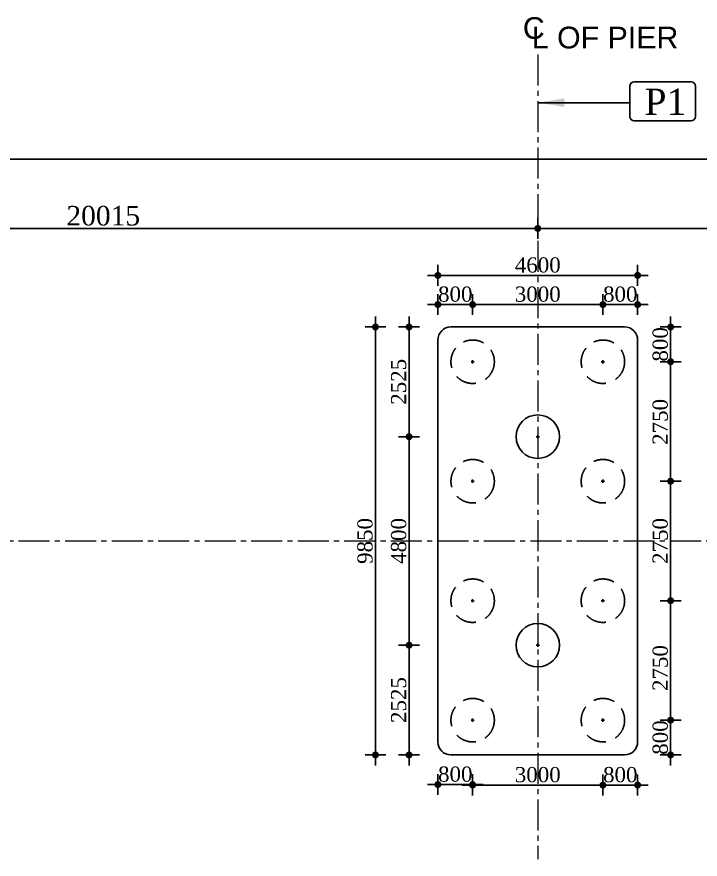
# Model space of a CAD drawing. Header units: millimetres. Extents: x 645430 to 1329725, y -477752 to 44877.
# Drawn here: x 1031655 to 1047392, y -284410 to -265023 of the extents above; entities that cross this region are included whole.
import ezdxf

# ---------------------------------------------------------------- set-up
doc = ezdxf.new("R2010")
doc.units = ezdxf.units.MM
doc.header["$LTSCALE"] = 250
doc.header["$PDMODE"] = 2
for name, pattern in [('ACAD_ISO10W100', [18, 12, -3, 0, -3]), ('CENTER2', [28.575, 19.05, -3.175, 3.175, -3.175]), ('HIDDEN', [9.525, 6.35, -3.175])]:
    doc.linetypes.add(name, pattern=pattern)
for name, color, linetype in [('Center Line', 34, 'Continuous'), ('dim', 4, 'Continuous'), ('Dimision', 4, 'Continuous'), ('Pile', 11, 'Continuous'), ('Pire Line', 11, 'Continuous'), ('Text', 7, 'Continuous'), ('TXT', 7, 'Continuous')]:
    doc.layers.add(name, color=color, linetype=linetype)
doc.layers.add('centerline', color=105, linetype='ACAD_ISO10W100', lineweight=15)
doc.layers.add('Dimention', color=7, linetype='Continuous', lineweight=25)
doc.styles.add('ROMANS', font='arial.ttf', dxfattribs={"height": 200})
doc.styles.get("Standard").update_dxf_attribs({"font": 'times.ttf'})
doc.styles.add('TNR', font='times.ttf')
doc.dimstyles.new('ISO-125', dxfattribs={"dimtxt": 125, "dimasz": 1.2, "dimexe": 75, "dimexo": 75, "dimgap": 60, "dimtad": 1, "dimdec": 0, "dimtxsty": 'Standard', "dimblk": 'D_TIC', "dimcen": 52.5, "dimclrd": 256, "dimclre": 256, "dimclrt": 256, "dimadec": 0, "dimazin": 0, "dimtfac": 1, "dimtdec": 0, "dimtix": 1, "dimtmove": 0, "dimatfit": 3, "dimldrblk": 'DOT', "dimfxl": 75, "dimfxlon": 1, "dimlwd": -1, "dimarcsym": 0})
doc.dimstyles.get("Standard").update_dxf_attribs({"dimtxt": 0.5, "dimasz": 0.18, "dimexe": 0.18, "dimexo": 0.0625, "dimgap": 0.09, "dimtad": 0, "dimtih": 1, "dimtoh": 1, "dimdec": 4, "dimzin": 0, "dimdsep": 46, "dimtxsty": 'Standard', "dimcen": 0.09, "dimadec": 0, "dimazin": 0, "dimtfac": 1, "dimtdec": 4, "dimtofl": 0, "dimtmove": 0, "dimatfit": 3, "dimfxl": 1, "dimtolj": 1, "dimtzin": 0, "dimarcsym": 0})

# ---------------------------------------------------------------- blocks, each defined once
blk = doc.blocks.new('D_TIC')
at = {"layer": 'Dimision', "ltscale": 5}
for p, q in [((0, 60), (0, -60)), ((-60, 0), (60, 0))]:
    blk.add_line(p, q, dxfattribs=at)
at = {"layer": 'Dimision', "ltscale": 5, "const_width": 20}
blk.add_lwpolyline([(-10, 0, 1), (10, 0, 1)], format="xyb", close=True, dxfattribs=at)
blk = doc.blocks.new('*D278')
at = {"layer": 'Defpoints', "color": 0, "ltscale": 10, "transparency": 16777216}
for p in [(1023637, -268295), (1023637, -268851, 0), (1093697, -271721, 0)]:
    blk.add_point(p, dxfattribs=at)
at = {"layer": 'dim', "lineweight": -2, "ltscale": 10, "transparency": 16777216}
for p, q in [((1023637, -268370), (1023637, -268220)), ((1093697, -268370), (1093697, -268220))]:
    blk.add_line(p, q, dxfattribs=at)
at = {"layer": 'dim', "ltscale": 10, "transparency": 16777216}
blk.add_line((1093693, -268295), (1023641, -268295), dxfattribs=at)
at = {"layer": 'dim', "ltscale": 10, "transparency": 16777216, "xscale": 4, "yscale": 4, "zscale": 4, "rotation": 180}
blk.add_blockref('D_TIC', (1023637, -268295), dxfattribs=at)
at = {"layer": 'dim', "ltscale": 10, "transparency": 16777216, "xscale": 4, "yscale": 4, "zscale": 4}
blk.add_blockref('D_TIC', (1093697, -268295), dxfattribs=at)
at = {"layer": 'dim', "ltscale": 10, "transparency": 16777216, "insert": (1058667, -268005), "char_height": 450, "attachment_point": 5}
blk.add_mtext('70060', dxfattribs=at)
blk = doc.blocks.new('_Dot')
at = {"color": 0, "linetype": 'ByBlock', "lineweight": -2}
blk.add_line((-0.5, 0), (-1, 0), dxfattribs=at)
at = {"color": 0, "linetype": 'ByBlock', "const_width": 0.5}
blk.add_lwpolyline([(-0.25, 0, 1), (0.25, 0, 1)], format="xyb", close=True, dxfattribs=at)
blk = doc.blocks.new('*D279')
at = {"layer": 'Defpoints', "color": 0, "ltscale": 10, "transparency": 16777216}
for p in [(1073682, -268719, 0), (1043652, -270005, 0), (1073682, -269892)]:
    blk.add_point(p, dxfattribs=at)
at = {"layer": 'dim', "lineweight": -2, "ltscale": 10, "transparency": 16777216}
for p, q in [((1043652, -269930), (1043652, -269817)), ((1073682, -269817), (1073682, -269967))]:
    blk.add_line(p, q, dxfattribs=at)
at = {"layer": 'dim', "ltscale": 10, "transparency": 16777216}
blk.add_line((1043656, -269892), (1073678, -269892), dxfattribs=at)
at = {"layer": 'dim', "ltscale": 10, "transparency": 16777216, "xscale": 4, "yscale": 4, "zscale": 4, "rotation": 180}
blk.add_blockref('D_TIC', (1043652, -269892), dxfattribs=at)
at = {"layer": 'dim', "ltscale": 10, "transparency": 16777216, "xscale": 4, "yscale": 4, "zscale": 4}
blk.add_blockref('D_TIC', (1073682, -269892), dxfattribs=at)
at = {"layer": 'dim', "ltscale": 10, "transparency": 16777216, "insert": (1058667, -269603), "char_height": 450, "attachment_point": 5}
blk.add_mtext('30030', dxfattribs=at)
blk = doc.blocks.new('*D306')
at = {"layer": 'Defpoints', "color": 0, "ltscale": 10, "transparency": 16777216}
for p in [(1043652, -268691, 0), (1023637, -268987, 0), (1043652, -269892)]:
    blk.add_point(p, dxfattribs=at)
at = {"layer": 'dim', "lineweight": -2, "ltscale": 10, "transparency": 16777216}
for p, q in [((1023637, -269817), (1023637, -269967)), ((1043652, -269817), (1043652, -269967))]:
    blk.add_line(p, q, dxfattribs=at)
at = {"layer": 'dim', "ltscale": 10, "transparency": 16777216}
blk.add_line((1023641, -269892), (1043648, -269892), dxfattribs=at)
at = {"layer": 'dim', "ltscale": 10, "transparency": 16777216, "xscale": 4, "yscale": 4, "zscale": 4, "rotation": 180}
blk.add_blockref('D_TIC', (1023637, -269892), dxfattribs=at)
at = {"layer": 'dim', "ltscale": 10, "transparency": 16777216, "xscale": 4, "yscale": 4, "zscale": 4}
blk.add_blockref('D_TIC', (1043652, -269892), dxfattribs=at)
at = {"layer": 'dim', "ltscale": 10, "transparency": 16777216, "insert": (1033645, -269603), "char_height": 450, "attachment_point": 5}
blk.add_mtext('20015', dxfattribs=at)
blk = doc.blocks.new('*D420')
at = {"layer": 'Defpoints', "color": 0, "ltscale": 10, "transparency": 16777216}
for p in [(1045152, -271645), (1045152, -272998), (1045952, -273311)]:
    blk.add_point(p, dxfattribs=at)
at = {"layer": 'dim', "lineweight": -2, "ltscale": 10, "transparency": 16777216}
for p, q in [((1045152, -271720), (1045152, -271570)), ((1045952, -271720), (1045952, -271570))]:
    blk.add_line(p, q, dxfattribs=at)
at = {"layer": 'dim', "ltscale": 10, "transparency": 16777216}
for p, q in [((1045148, -271645), (1045144, -271645)), ((1045952, -271645), (1045152, -271645)), ((1045956, -271645), (1045960, -271645))]:
    blk.add_line(p, q, dxfattribs=at)
at = {"layer": 'dim', "ltscale": 10, "transparency": 16777216, "xscale": 4, "yscale": 4, "zscale": 4}
blk.add_blockref('D_TIC', (1045152, -271645), dxfattribs=at)
at = {"layer": 'dim', "ltscale": 10, "transparency": 16777216, "xscale": 4, "yscale": 4, "zscale": 4, "rotation": 180}
blk.add_blockref('D_TIC', (1045952, -271645), dxfattribs=at)
at = {"layer": 'dim', "ltscale": 10, "transparency": 16777216, "insert": (1045552, -271407), "char_height": 350, "attachment_point": 5}
blk.add_mtext('800', dxfattribs=at)
blk = doc.blocks.new('*D421')
at = {"layer": 'Defpoints', "color": 0, "ltscale": 10, "transparency": 16777216}
for p in [(1042152, -271645), (1042152, -272998), (1045152, -272998)]:
    blk.add_point(p, dxfattribs=at)
at = {"layer": 'dim', "lineweight": -2, "ltscale": 10, "transparency": 16777216}
for p, q in [((1042152, -271720), (1042152, -271570)), ((1045152, -271720), (1045152, -271570))]:
    blk.add_line(p, q, dxfattribs=at)
at = {"layer": 'dim', "ltscale": 10, "transparency": 16777216}
blk.add_line((1045148, -271645), (1042156, -271645), dxfattribs=at)
at = {"layer": 'dim', "ltscale": 10, "transparency": 16777216, "xscale": 4, "yscale": 4, "zscale": 4, "rotation": 180}
blk.add_blockref('D_TIC', (1042152, -271645), dxfattribs=at)
at = {"layer": 'dim', "ltscale": 10, "transparency": 16777216, "xscale": 4, "yscale": 4, "zscale": 4}
blk.add_blockref('D_TIC', (1045152, -271645), dxfattribs=at)
at = {"layer": 'dim', "ltscale": 10, "transparency": 16777216, "insert": (1043652, -271407), "char_height": 350, "attachment_point": 5}
blk.add_mtext('3000', dxfattribs=at)
blk = doc.blocks.new('*D422')
at = {"layer": 'Defpoints', "color": 0, "ltscale": 10, "transparency": 16777216}
for p in [(1041352, -271645), (1042152, -272998), (1041352, -273311)]:
    blk.add_point(p, dxfattribs=at)
at = {"layer": 'dim', "lineweight": -2, "ltscale": 10, "transparency": 16777216}
for p, q in [((1041352, -271720), (1041352, -271570)), ((1042152, -271720), (1042152, -271570))]:
    blk.add_line(p, q, dxfattribs=at)
at = {"layer": 'dim', "ltscale": 10, "transparency": 16777216}
for p, q in [((1041348, -271645), (1041344, -271645)), ((1042152, -271645), (1041352, -271645)), ((1042156, -271645), (1042160, -271645))]:
    blk.add_line(p, q, dxfattribs=at)
at = {"layer": 'dim', "ltscale": 10, "transparency": 16777216, "xscale": 4, "yscale": 4, "zscale": 4}
blk.add_blockref('D_TIC', (1041352, -271645), dxfattribs=at)
at = {"layer": 'dim', "ltscale": 10, "transparency": 16777216, "xscale": 4, "yscale": 4, "zscale": 4, "rotation": 180}
blk.add_blockref('D_TIC', (1042152, -271645), dxfattribs=at)
at = {"layer": 'dim', "ltscale": 10, "transparency": 16777216, "insert": (1041752, -271407), "char_height": 350, "attachment_point": 5}
blk.add_mtext('800', dxfattribs=at)
blk = doc.blocks.new('*D424')
at = {"layer": 'Defpoints', "color": 0, "ltscale": 10, "transparency": 16777216}
for p in [(1045952, -270974), (1041352, -273311), (1045952, -273311)]:
    blk.add_point(p, dxfattribs=at)
at = {"layer": 'dim', "lineweight": -2, "ltscale": 10, "transparency": 16777216}
for p, q in [((1041352, -271049), (1041352, -270899)), ((1045952, -271049), (1045952, -270899))]:
    blk.add_line(p, q, dxfattribs=at)
at = {"layer": 'dim', "ltscale": 10, "transparency": 16777216}
blk.add_line((1041356, -270974), (1045948, -270974), dxfattribs=at)
at = {"layer": 'dim', "ltscale": 10, "transparency": 16777216, "xscale": 4, "yscale": 4, "zscale": 4, "rotation": 180}
blk.add_blockref('D_TIC', (1041352, -270974), dxfattribs=at)
at = {"layer": 'dim', "ltscale": 10, "transparency": 16777216, "xscale": 4, "yscale": 4, "zscale": 4}
blk.add_blockref('D_TIC', (1045952, -270974), dxfattribs=at)
at = {"layer": 'dim', "ltscale": 10, "transparency": 16777216, "insert": (1043652, -270736), "char_height": 350, "attachment_point": 5}
blk.add_mtext('4600', dxfattribs=at)
blk = doc.blocks.new('*D583')
at = {"layer": 'Defpoints', "color": 0, "ltscale": 10, "transparency": 16777216}
for p in [(1045952, -281211), (1046712, -281211), (1045752, -282011)]:
    blk.add_point(p, dxfattribs=at)
at = {"layer": 'dim', "lineweight": -2, "ltscale": 10, "transparency": 16777216}
for p, q in [((1046637, -281211), (1046787, -281211)), ((1046637, -282011), (1046787, -282011))]:
    blk.add_line(p, q, dxfattribs=at)
at = {"layer": 'dim', "ltscale": 10, "transparency": 16777216}
for p, q in [((1046712, -281207), (1046712, -281203)), ((1046712, -282011), (1046712, -281211)), ((1046712, -282015), (1046712, -282019))]:
    blk.add_line(p, q, dxfattribs=at)
at = {"layer": 'dim', "ltscale": 10, "transparency": 16777216, "xscale": 4, "yscale": 4, "zscale": 4}
for p, rotation in [((1046712, -281211), 270), ((1046712, -282011), 90)]:
    blk.add_blockref('D_TIC', p, dxfattribs=dict(at, rotation=rotation))
at = {"layer": 'dim', "ltscale": 10, "transparency": 16777216, "insert": (1046474, -281611), "char_height": 350, "attachment_point": 5, "rotation": 90}
blk.add_mtext('800', dxfattribs=at)
blk = doc.blocks.new('*D584')
at = {"layer": 'Defpoints', "color": 0, "ltscale": 10, "transparency": 16777216}
for p in [(1045190, -278461), (1046712, -278461), (1045952, -281211)]:
    blk.add_point(p, dxfattribs=at)
at = {"layer": 'dim', "lineweight": -2, "ltscale": 10, "transparency": 16777216}
for p, q in [((1046637, -278461), (1046787, -278461)), ((1046637, -281211), (1046787, -281211))]:
    blk.add_line(p, q, dxfattribs=at)
at = {"layer": 'dim', "ltscale": 10, "transparency": 16777216}
blk.add_line((1046712, -281207), (1046712, -278465), dxfattribs=at)
at = {"layer": 'dim', "ltscale": 10, "transparency": 16777216, "xscale": 4, "yscale": 4, "zscale": 4}
for p, rotation in [((1046712, -278461), 90), ((1046712, -281211), 270)]:
    blk.add_blockref('D_TIC', p, dxfattribs=dict(at, rotation=rotation))
at = {"layer": 'dim', "ltscale": 10, "transparency": 16777216, "insert": (1046473, -280011), "char_height": 350, "attachment_point": 5, "rotation": 90}
blk.add_mtext('2750', dxfattribs=at)
blk = doc.blocks.new('*D585')
at = {"layer": 'Defpoints', "color": 0, "ltscale": 10, "transparency": 16777216}
for p in [(1045952, -275711), (1046712, -275711), (1045190, -278461)]:
    blk.add_point(p, dxfattribs=at)
at = {"layer": 'dim', "lineweight": -2, "ltscale": 10, "transparency": 16777216}
for p, q in [((1046637, -275711), (1046787, -275711)), ((1046637, -278461), (1046787, -278461))]:
    blk.add_line(p, q, dxfattribs=at)
at = {"layer": 'dim', "ltscale": 10, "transparency": 16777216}
blk.add_line((1046712, -278457), (1046712, -275715), dxfattribs=at)
at = {"layer": 'dim', "ltscale": 10, "transparency": 16777216, "xscale": 4, "yscale": 4, "zscale": 4}
for p, rotation in [((1046712, -275711), 90), ((1046712, -278461), 270)]:
    blk.add_blockref('D_TIC', p, dxfattribs=dict(at, rotation=rotation))
at = {"layer": 'dim', "ltscale": 10, "transparency": 16777216, "insert": (1046473, -277086), "char_height": 350, "attachment_point": 5, "rotation": 90}
blk.add_mtext('2750', dxfattribs=at)
blk = doc.blocks.new('*D586')
at = {"layer": 'Defpoints', "color": 0, "ltscale": 10, "transparency": 16777216}
for p in [(1045952, -272161), (1046712, -272161), (1045952, -272961)]:
    blk.add_point(p, dxfattribs=at)
at = {"layer": 'dim', "lineweight": -2, "ltscale": 10, "transparency": 16777216}
for p, q in [((1046637, -272161), (1046787, -272161)), ((1046637, -272961), (1046787, -272961))]:
    blk.add_line(p, q, dxfattribs=at)
at = {"layer": 'dim', "ltscale": 10, "transparency": 16777216}
for p, q in [((1046712, -272157), (1046712, -272153)), ((1046712, -272961), (1046712, -272161)), ((1046712, -272965), (1046712, -272969))]:
    blk.add_line(p, q, dxfattribs=at)
at = {"layer": 'dim', "ltscale": 10, "transparency": 16777216, "xscale": 4, "yscale": 4, "zscale": 4}
for p, rotation in [((1046712, -272161), 270), ((1046712, -272961), 90)]:
    blk.add_blockref('D_TIC', p, dxfattribs=dict(at, rotation=rotation))
at = {"layer": 'dim', "ltscale": 10, "transparency": 16777216, "insert": (1046474, -272561), "char_height": 350, "attachment_point": 5, "rotation": 90}
blk.add_mtext('800', dxfattribs=at)
blk = doc.blocks.new('*D588')
at = {"layer": 'Defpoints', "color": 0, "ltscale": 10, "transparency": 16777216}
for p in [(1045152, -281211), (1045952, -281711), (1045152, -282705)]:
    blk.add_point(p, dxfattribs=at)
at = {"layer": 'dim', "lineweight": -2, "ltscale": 10, "transparency": 16777216}
for p, q in [((1045152, -282630), (1045152, -282780)), ((1045952, -282630), (1045952, -282780))]:
    blk.add_line(p, q, dxfattribs=at)
at = {"layer": 'dim', "ltscale": 10, "transparency": 16777216}
for p, q in [((1045148, -282705), (1045144, -282705)), ((1045952, -282705), (1045152, -282705)), ((1045956, -282705), (1045960, -282705))]:
    blk.add_line(p, q, dxfattribs=at)
at = {"layer": 'dim', "ltscale": 10, "transparency": 16777216, "xscale": 4, "yscale": 4, "zscale": 4}
blk.add_blockref('D_TIC', (1045152, -282705), dxfattribs=at)
at = {"layer": 'dim', "ltscale": 10, "transparency": 16777216, "xscale": 4, "yscale": 4, "zscale": 4, "rotation": 180}
blk.add_blockref('D_TIC', (1045952, -282705), dxfattribs=at)
at = {"layer": 'dim', "ltscale": 10, "transparency": 16777216, "insert": (1045552, -282467), "char_height": 350, "attachment_point": 5}
blk.add_mtext('800', dxfattribs=at)
blk = doc.blocks.new('*D589')
at = {"layer": 'Defpoints', "color": 0, "ltscale": 10, "transparency": 16777216}
for p in [(1042152, -281211), (1045152, -281211), (1042152, -282705)]:
    blk.add_point(p, dxfattribs=at)
at = {"layer": 'dim', "lineweight": -2, "ltscale": 10, "transparency": 16777216}
for p, q in [((1042152, -282630), (1042152, -282780)), ((1045152, -282630), (1045152, -282780))]:
    blk.add_line(p, q, dxfattribs=at)
at = {"layer": 'dim', "ltscale": 10, "transparency": 16777216}
blk.add_line((1045148, -282705), (1042156, -282705), dxfattribs=at)
at = {"layer": 'dim', "ltscale": 10, "transparency": 16777216, "xscale": 4, "yscale": 4, "zscale": 4, "rotation": 180}
blk.add_blockref('D_TIC', (1042152, -282705), dxfattribs=at)
at = {"layer": 'dim', "ltscale": 10, "transparency": 16777216, "xscale": 4, "yscale": 4, "zscale": 4}
blk.add_blockref('D_TIC', (1045152, -282705), dxfattribs=at)
at = {"layer": 'dim', "ltscale": 10, "transparency": 16777216, "insert": (1043652, -282467), "char_height": 350, "attachment_point": 5}
blk.add_mtext('3000', dxfattribs=at)
blk = doc.blocks.new('*D590')
at = {"layer": 'Defpoints', "color": 0, "ltscale": 10, "transparency": 16777216}
for p in [(1041352, -280774), (1042152, -281211), (1041352, -282693)]:
    blk.add_point(p, dxfattribs=at)
at = {"layer": 'dim', "lineweight": -2, "ltscale": 10, "transparency": 16777216}
for p, q in [((1041352, -282618), (1041352, -282768)), ((1042152, -282618), (1042152, -282768))]:
    blk.add_line(p, q, dxfattribs=at)
at = {"layer": 'dim', "ltscale": 10, "transparency": 16777216}
for p, q in [((1041348, -282693), (1041344, -282693)), ((1042152, -282693), (1041352, -282693)), ((1042156, -282693), (1042160, -282693))]:
    blk.add_line(p, q, dxfattribs=at)
at = {"layer": 'dim', "ltscale": 10, "transparency": 16777216, "xscale": 4, "yscale": 4, "zscale": 4}
blk.add_blockref('D_TIC', (1041352, -282693), dxfattribs=at)
at = {"layer": 'dim', "ltscale": 10, "transparency": 16777216, "xscale": 4, "yscale": 4, "zscale": 4, "rotation": 180}
blk.add_blockref('D_TIC', (1042152, -282693), dxfattribs=at)
at = {"layer": 'dim', "ltscale": 10, "transparency": 16777216, "insert": (1041752, -282455), "char_height": 350, "attachment_point": 5}
blk.add_mtext('800', dxfattribs=at)
blk = doc.blocks.new('*D587')
at = {"layer": 'Defpoints', "color": 0, "ltscale": 10, "transparency": 16777216}
for p in [(1045952, -272961), (1046712, -272961), (1045952, -275711)]:
    blk.add_point(p, dxfattribs=at)
at = {"layer": 'dim', "lineweight": -2, "ltscale": 10, "transparency": 16777216}
for p, q in [((1046637, -272961), (1046787, -272961)), ((1046637, -275711), (1046787, -275711))]:
    blk.add_line(p, q, dxfattribs=at)
at = {"layer": 'dim', "ltscale": 10, "transparency": 16777216}
blk.add_line((1046712, -275707), (1046712, -272965), dxfattribs=at)
at = {"layer": 'dim', "ltscale": 10, "transparency": 16777216, "xscale": 4, "yscale": 4, "zscale": 4}
for p, rotation in [((1046712, -272961), 90), ((1046712, -275711), 270)]:
    blk.add_blockref('D_TIC', p, dxfattribs=dict(at, rotation=rotation))
at = {"layer": 'dim', "ltscale": 10, "transparency": 16777216, "insert": (1046473, -274346), "char_height": 350, "attachment_point": 5, "rotation": 90}
blk.add_mtext('2750', dxfattribs=at)
blk = doc.blocks.new('*D598')
at = {"layer": 'Defpoints', "color": 0, "ltscale": 10, "transparency": 16777216}
for p in [(1042751, -272161, 0), (1039914, -282011), (1042751, -282011, 0)]:
    blk.add_point(p, dxfattribs=at)
at = {"layer": 'dim', "lineweight": -2, "ltscale": 10, "transparency": 16777216}
for p, q in [((1039989, -272161), (1039839, -272161)), ((1039989, -282011), (1039839, -282011))]:
    blk.add_line(p, q, dxfattribs=at)
at = {"layer": 'dim', "ltscale": 10, "transparency": 16777216}
blk.add_line((1039914, -272165), (1039914, -282007), dxfattribs=at)
at = {"layer": 'dim', "ltscale": 10, "transparency": 16777216, "xscale": 4, "yscale": 4, "zscale": 4}
for p, rotation in [((1039914, -272161), 90), ((1039914, -282011), 270)]:
    blk.add_blockref('D_TIC', p, dxfattribs=dict(at, rotation=rotation))
at = {"layer": 'dim', "ltscale": 10, "transparency": 16777216, "insert": (1039675, -277086), "char_height": 350, "attachment_point": 5, "rotation": 90}
blk.add_mtext('9850', dxfattribs=at)
blk = doc.blocks.new('*D599')
at = {"layer": 'Defpoints', "color": 0, "ltscale": 10, "transparency": 16777216}
for p in [(1043652, -272161, 0), (1040688, -274686), (1043652, -274686, 0)]:
    blk.add_point(p, dxfattribs=at)
at = {"layer": 'dim', "lineweight": -2, "ltscale": 10, "transparency": 16777216}
for p, q in [((1040763, -272161), (1040613, -272161)), ((1040763, -274686), (1040613, -274686))]:
    blk.add_line(p, q, dxfattribs=at)
at = {"layer": 'dim', "ltscale": 10, "transparency": 16777216}
blk.add_line((1040688, -272165), (1040688, -274682), dxfattribs=at)
at = {"layer": 'dim', "ltscale": 10, "transparency": 16777216, "xscale": 4, "yscale": 4, "zscale": 4}
for p, rotation in [((1040688, -272161), 90), ((1040688, -274686), 270)]:
    blk.add_blockref('D_TIC', p, dxfattribs=dict(at, rotation=rotation))
at = {"layer": 'dim', "ltscale": 10, "transparency": 16777216, "insert": (1040450, -273423), "char_height": 350, "attachment_point": 5, "rotation": 90}
blk.add_mtext('2525', dxfattribs=at)
blk = doc.blocks.new('*D600')
at = {"layer": 'Defpoints', "color": 0, "ltscale": 10, "transparency": 16777216}
for p in [(1043652, -274686, 0), (1040688, -279486), (1043615, -279486)]:
    blk.add_point(p, dxfattribs=at)
at = {"layer": 'dim', "lineweight": -2, "ltscale": 10, "transparency": 16777216}
for p, q in [((1040763, -274686), (1040613, -274686)), ((1040763, -279486), (1040613, -279486))]:
    blk.add_line(p, q, dxfattribs=at)
at = {"layer": 'dim', "ltscale": 10, "transparency": 16777216}
blk.add_line((1040688, -274690), (1040688, -279482), dxfattribs=at)
at = {"layer": 'dim', "ltscale": 10, "transparency": 16777216, "xscale": 4, "yscale": 4, "zscale": 4}
for p, rotation in [((1040688, -274686), 90), ((1040688, -279486), 270)]:
    blk.add_blockref('D_TIC', p, dxfattribs=dict(at, rotation=rotation))
at = {"layer": 'dim', "ltscale": 10, "transparency": 16777216, "insert": (1040450, -277086), "char_height": 350, "attachment_point": 5, "rotation": 90}
blk.add_mtext('4800', dxfattribs=at)
blk = doc.blocks.new('*D601')
at = {"layer": 'Defpoints', "color": 0, "ltscale": 10, "transparency": 16777216}
for p in [(1043615, -279486), (1040688, -282011), (1043652, -282011)]:
    blk.add_point(p, dxfattribs=at)
at = {"layer": 'dim', "lineweight": -2, "ltscale": 10, "transparency": 16777216}
for p, q in [((1040763, -279486), (1040613, -279486)), ((1040763, -282011), (1040613, -282011))]:
    blk.add_line(p, q, dxfattribs=at)
at = {"layer": 'dim', "ltscale": 10, "transparency": 16777216}
blk.add_line((1040688, -279490), (1040688, -282007), dxfattribs=at)
at = {"layer": 'dim', "ltscale": 10, "transparency": 16777216, "xscale": 4, "yscale": 4, "zscale": 4}
for p, rotation in [((1040688, -279486), 90), ((1040688, -282011), 270)]:
    blk.add_blockref('D_TIC', p, dxfattribs=dict(at, rotation=rotation))
at = {"layer": 'dim', "ltscale": 10, "transparency": 16777216, "insert": (1040450, -280748), "char_height": 350, "attachment_point": 5, "rotation": 90}
blk.add_mtext('2525', dxfattribs=at)

msp = doc.modelspace()

# ---------------------------------------------------------------- linework, layer by layer
at = {"color": 5, "lineweight": 30}
for p, q in [((1047181.5, -266519.3, -4.6), (1045873.2, -266519.3, -4.6)), ((1045773.2, -266619.3, -4.6), (1045773.2, -267317.2, -4.6)), ((1047281.5, -267317.2, -4.6), (1047281.5, -266619.3, -4.6)), ((1045873.2, -267417.2, -4.6), (1047181.5, -267417.2, -4.6))]:
    msp.add_line(p, q, dxfattribs=at)
for centre, start, end in [((1045873.2, -266619.3, -4.6), 90, 180), ((1047181.5, -266619.3, -4.6), 0, 90), ((1045873.2, -267317.2, -4.6), 180, 270), ((1047181.5, -267317.2, -4.6), 270, 0)]:
    msp.add_arc(centre, 100, start, end, dxfattribs=at)
at = {"layer": 'Center Line'}
for p, q in [((1042114.7, -272960.7, 0), (1042189.7, -272960.7, 0)), ((1042152.2, -272998.2, 0), (1042152.2, -272923.2, 0)), ((1045189.7, -272960.7, 0), (1045114.7, -272960.7, 0)), ((1045152.2, -272998.2, 0), (1045152.2, -272923.2, 0)), ((1043614.7, -274685.7, 0), (1043689.7, -274685.7, 0)), ((1043652.2, -274648.2, 0), (1043652.2, -274723.2, 0)), ((1042152.2, -275748.2, 0), (1042152.2, -275673.2, 0)), ((1045152.2, -275748.2, 0), (1045152.2, -275673.2, 0)), ((1042114.7, -275710.7, 0), (1042189.7, -275710.7, 0)), ((1045189.7, -275710.7, 0), (1045114.7, -275710.7, 0)), ((1042114.7, -278460.7, 0), (1042189.7, -278460.7, 0)), ((1042152.2, -278498.2, 0), (1042152.2, -278423.2, 0)), ((1045189.7, -278460.7, 0), (1045114.7, -278460.7, 0)), ((1045152.2, -278498.2, 0), (1045152.2, -278423.2, 0)), ((1043614.7, -279485.7, 0), (1043689.7, -279485.7, 0)), ((1043652.2, -279448.2, 0), (1043652.2, -279523.2, 0)), ((1042114.7, -281210.7, 0), (1042189.7, -281210.7, 0)), ((1042152.2, -281248.2, 0), (1042152.2, -281173.2, 0)), ((1045189.7, -281210.7, 0), (1045114.7, -281210.7, 0)), ((1045114.7, -281210.7, 0), (1045189.7, -281210.7, 0)), ((1045152.2, -281248.2, 0), (1045152.2, -281173.2, 0)), ((1045152.2, -281248.2, 0), (1045152.2, -281173.2, 0))]:
    msp.add_line(p, q, dxfattribs=at)
at = {"layer": 'centerline', "linetype": 'CENTER2', "ltscale": 0.15}
msp.add_line((1043652.2, -265889.1, 0), (1043652.2, -284409.6, 0), dxfattribs=at)
msp.add_lwpolyline([(1018837.2, -277085.7), (1098922.4, -277085.7)], dxfattribs=at)
at = {"layer": 'Pile', "ltscale": 3}
for p, q in [((1045652.2, -272160.7, 0), (1041652.2, -272160.7, 0)), ((1041352.2, -272460.7, 0), (1041352.2, -281710.7, 0)), ((1045952.2, -272460.7, 0), (1045952.2, -281710.7, 0)), ((1045652.2, -282010.7, 0), (1041652.2, -282010.7, 0))]:
    msp.add_line(p, q, dxfattribs=at)
for centre in [(1043652.2, -274685.7, 0), (1043652.2, -279485.7, 0)]:
    msp.add_circle(centre, 500, dxfattribs=at)
for centre, start, end in [((1041652.2, -272460.7, 0), 90, 180), ((1045652.2, -272460.7, 0), 0, 90), ((1041652.2, -281710.7, 0), 180, 270), ((1045652.2, -281710.7, 0), 270, 0)]:
    msp.add_arc(centre, 300, start, end, dxfattribs=at)
at = {"layer": 'Pire Line', "linetype": 'HIDDEN', "ltscale": 0.3}
for centre in [(1042152.2, -272960.7, 0), (1045152.2, -272960.7, 0), (1042152.2, -275710.7, 0), (1045152.2, -275710.7, 0), (1042152.2, -278460.7, 0), (1045152.2, -278460.7, 0), (1042152.2, -281210.7, 0), (1045152.2, -281210.7, 0)]:
    msp.add_circle(centre, 500, dxfattribs=at)

# ---------------------------------------------------------------- texts
at = {"layer": 'Text', "style": 'ROMANS'}
for s, p in [('C', (1043307.8, -265530.2, 0)), ('L OF PIER', (1043513.7, -265749.3, 0))]:
    msp.add_text(s, height=500, dxfattribs=at).set_placement(p)
at = {"layer": 'TXT', "style": 'TNR'}
msp.add_text('P1', height=607.5, dxfattribs=at).set_placement((1046106.8, -267280.9, -4.6))

# ---------------------------------------------------------------- dimensions: what is measured, and where the dimension line sits
at = {"layer": 'dim', "color": 2, "ltscale": 10}
dim = msp.add_linear_dim(base=(1023637.2, -268294.6, 0), p1=(1093697.4, -271721.1, 0), p2=(1023637.2, -268851.3, 0), dimstyle='ISO-125', override={"dimtxt": 450, "dimasz": 4, "dimtmove": 1}, dxfattribs=at)
dim.commit()
dim.dimension.update_dxf_attribs({"geometry": '*D278', "text_midpoint": (1058667.3, -268005.1, 0)})
at = {"layer": 'dim', "ltscale": 10}
for base, p1, p2, override, picture, middle in [((1043652.2, -269892.3), (1023637.2, -268986.6, 0), (1043652.2, -268691.5, 0), {"dimtxt": 450, "dimasz": 4, "dimtmove": 1}, '*D306', (1033644.7, -269603.4)), ((1073682.2, -269892.3), (1043652.2, -270005, 0), (1073682.2, -268719, 0), {"dimtxt": 450, "dimasz": 4, "dimtmove": 1}, '*D279', (1058667.2, -269603.4)), ((1045952.2, -270974, 0), (1041352.2, -273310.7, 0), (1045952.2, -273310.7, 0), {"dimtxt": 350, "dimasz": 4, "dimtmove": 1}, '*D424', (1043652.2, -270736, 0)), ((1041352.2, -271645, 0), (1042152.2, -272998.2, 0), (1041352.2, -273310.7, 0), {"dimtxt": 350, "dimasz": 4, "dimtmove": 1}, '*D422', (1041752.2, -271406.9, 0)), ((1042152.2, -271645, 0), (1045152.2, -272998.2, 0), (1042152.2, -272998.2, 0), {"dimtxt": 350, "dimasz": 4, "dimtmove": 1}, '*D421', (1043652.2, -271406.9, 0)), ((1045152.2, -271645, 0), (1045952.2, -273310.7, 0), (1045152.2, -272998.2, 0), {"dimtxt": 350, "dimasz": 4, "dimtmove": 1}, '*D420', (1045552.2, -271406.9, 0))]:
    dim = msp.add_linear_dim(base=base, p1=p1, p2=p2, dimstyle='ISO-125', override=override, dxfattribs=at)
    dim.commit()
    dim.dimension.update_dxf_attribs({"geometry": picture, "text_midpoint": middle})
for base, p1, p2, angle, picture, middle in [((1039913.6, -282010.7), (1042750.8, -272160.7, 0), (1042750.8, -282010.7, 0), 90, '*D598', (1039675, -277085.7)), ((1040687.6, -274685.7), (1043652.2, -272160.7, 0), (1043652.2, -274685.7, 0), 90, '*D599', (1040449.6, -273423.2)), ((1046711.5, -272160.7, 0), (1045952.2, -272960.7, 0), (1045952.2, -272160.7, 0), 90, '*D586', (1046473.5, -272560.7, 0)), ((1040687.6, -279485.7), (1043652.2, -274685.7, 0), (1043614.7, -279485.7), 90, '*D600', (1040449.6, -277085.7)), ((1046711.5, -275710.7, 0), (1045189.7, -278460.7, 0), (1045952.2, -275710.7, 0), 90, '*D585', (1046473, -277085.7, 0)), ((1040687.6, -282010.7), (1043614.7, -279485.7), (1043652.2, -282010.7), 90, '*D601', (1040449.6, -280748.2)), ((1041352.2, -282693.3, 0), (1042152.2, -281210.7, 0), (1041352.2, -280774.2, 0), 180, '*D590', (1041752.2, -282455.3, 0)), ((1046711.5, -281210.7, 0), (1045752.2, -282010.7, 0), (1045952.2, -281210.7, 0), 90, '*D583', (1046473.5, -281610.7, 0)), ((1042152.2, -282704.9, 0), (1045152.2, -281210.7, 0), (1042152.2, -281210.7, 0), 180, '*D589', (1043652.2, -282466.8, 0)), ((1045152.2, -282704.9, 0), (1045952.2, -281710.7, 0), (1045152.2, -281210.7, 0), 180, '*D588', (1045552.2, -282466.8, 0))]:
    dim = msp.add_linear_dim(base=base, p1=p1, p2=p2, angle=angle, dimstyle='ISO-125', override={"dimtxt": 350, "dimasz": 4, "dimtmove": 1}, dxfattribs=at)
    dim.commit()
    dim.dimension.update_dxf_attribs({"geometry": picture, "text_midpoint": middle})
for base, p1, p2, picture, middle in [((1046711.5, -272960.7, 0), (1045952.2, -275710.7, 0), (1045952.2, -272960.7, 0), '*D587', (1046711.5, -274346.5, 0)), ((1046711.5, -278460.7, 0), (1045952.2, -281210.7, 0), (1045189.7, -278460.7, 0), '*D584', (1046711.5, -280010.7, 0))]:
    dim = msp.add_linear_dim(base=base, p1=p1, p2=p2, angle=90, dimstyle='ISO-125', override={"dimtxt": 350, "dimasz": 4, "dimtmove": 1}, dxfattribs=at)
    dim.commit()
    dim.dimension.update_dxf_attribs({"geometry": picture, "text_midpoint": middle, "dimtype": 160})

# ---------------------------------------------------------------- leaders
at = {"layer": 'Dimention'}
msp.add_leader([(1043661.8, -266998.1, -4.6), (1045773.2, -266998.1, -4.6)], dimstyle='Standard', override={"dimasz": 600, "dimfxl": 65, "dimfxlon": 1}, dxfattribs=at)

doc.saveas('drawing.dxf')
